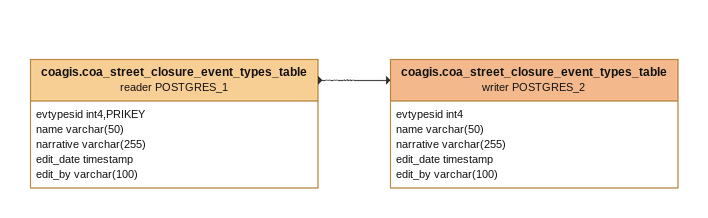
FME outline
coagis.coa_street_closure_event_types_table (reader POSTGRES_1)
    attributes: evtypesid int4,PRIKEY, name varchar(50), narrative varchar(255), edit_date timestamp, edit_by varchar(100)
    -> coagis.coa_street_closure_event_types_table (writer POSTGRES_2)
coagis.coa_street_closure_event_types_table (writer POSTGRES_2)
    attributes: evtypesid int4, name varchar(50), narrative varchar(255), edit_date timestamp, edit_by varchar(100)
